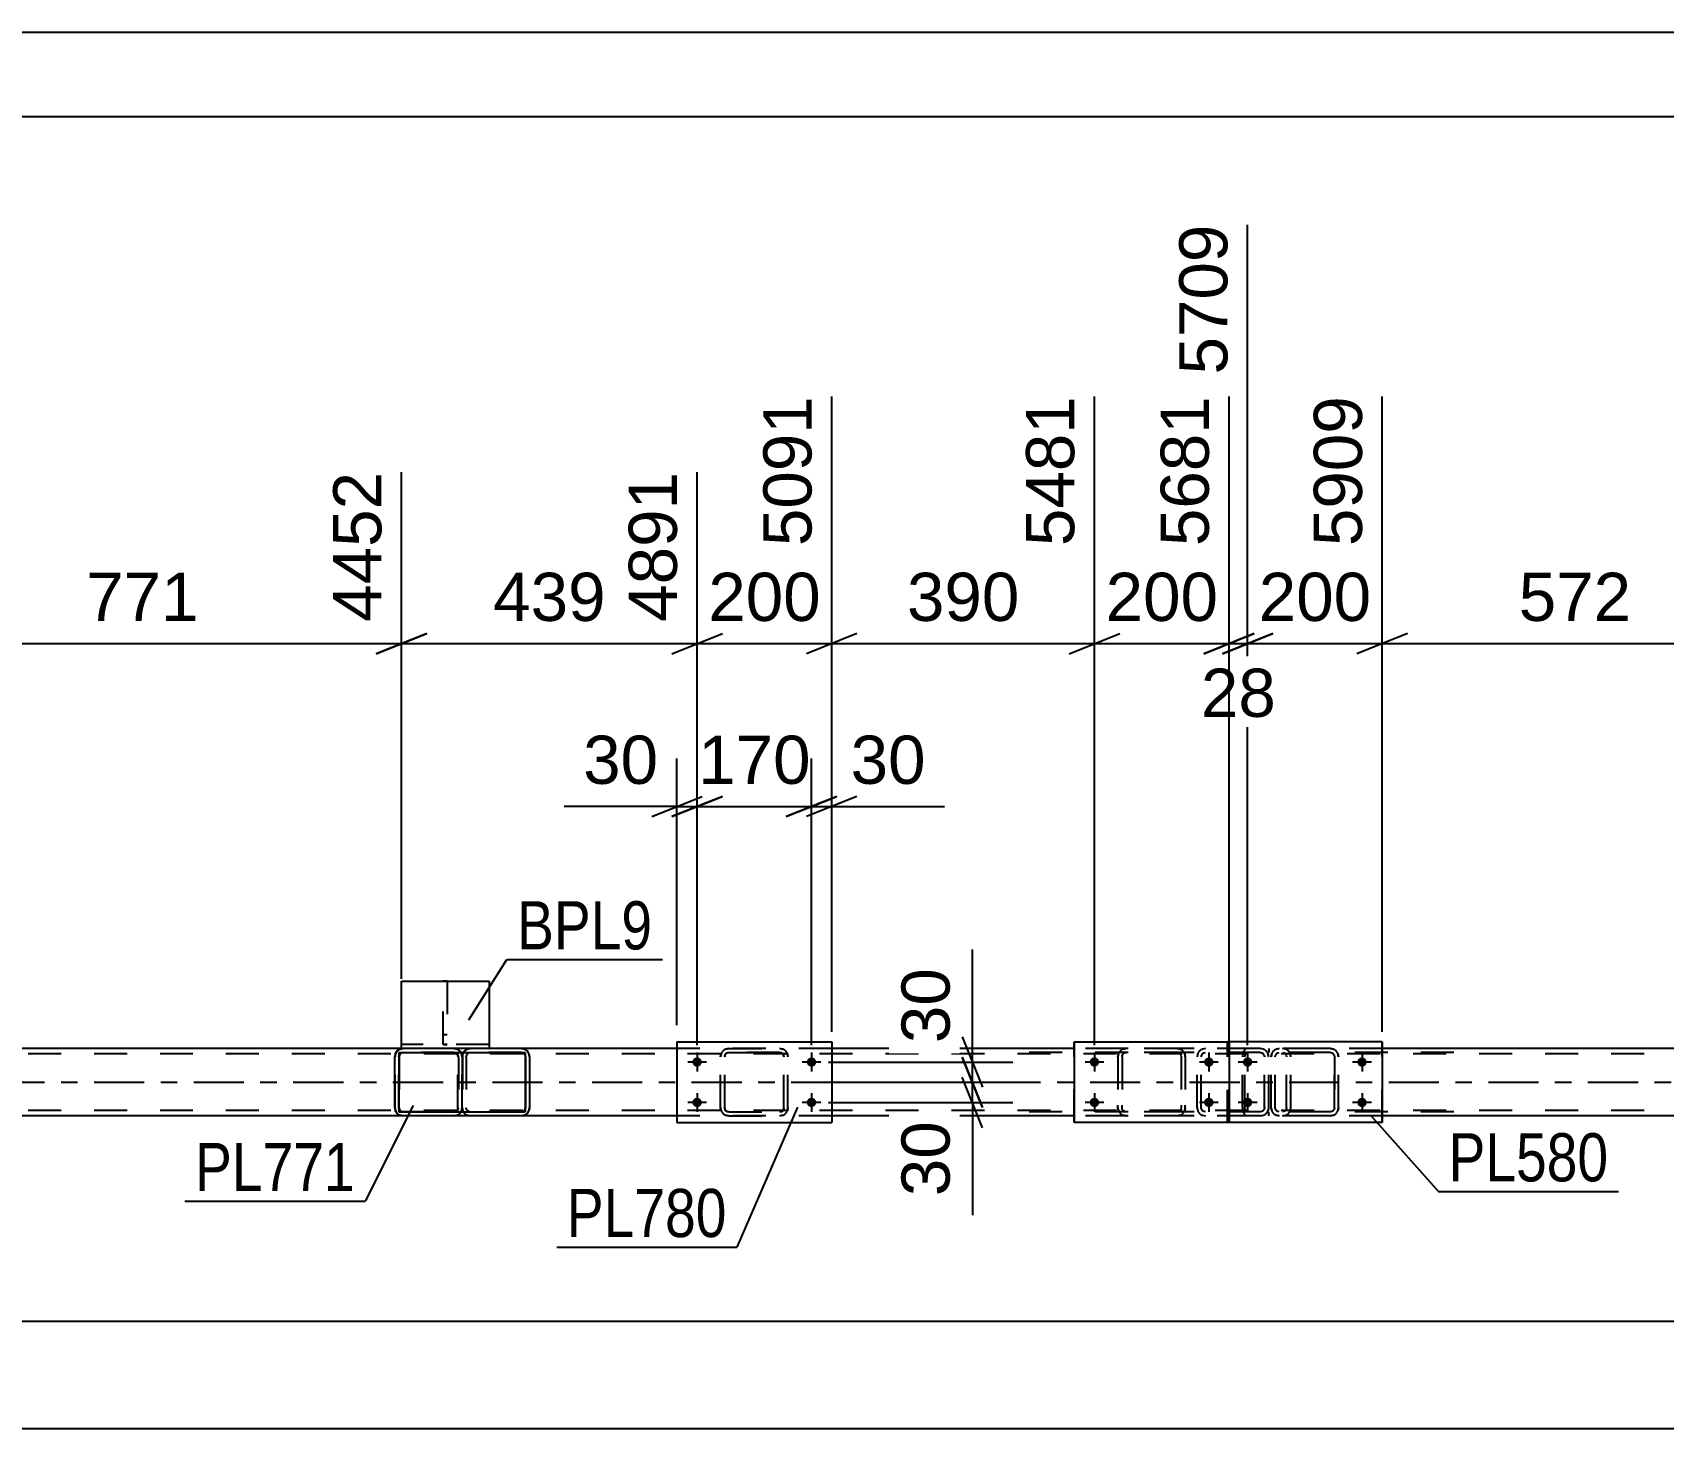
# Model space of a CAD drawing. Header units: millimetres. Extents: x -106 to 735, y -422 to 172.
# Drawn here: x 116.8 to 213.7, y 88.8 to 171.7 of the extents above; entities that cross this region are included whole.
import ezdxf

# ---------------------------------------------------------------- set-up
doc = ezdxf.new("R2010")
doc.units = ezdxf.units.MM
doc.linetypes.add('DXK_LINE_DOT2', pattern=[3.9198, 1.9599, -1.9599])
doc.linetypes.add('DXK_LINE_DOT3', pattern=[5.9187, 2.979, -0.9799, 0.9799, -0.9799])
doc.styles.add('Arial', font='ARIAL.TTF', dxfattribs={"height": 0.2})
doc.styles.add('Arial Narrow', font='ARIALN.TTF', dxfattribs={"height": 0.2})

# ---------------------------------------------------------------- blocks, each defined once
blk = doc.blocks.new('Unknown-717034374-1133')
at = {"color": 5, "linetype": 'Continuous'}
for p, q in [((734.867, 171.74), (-106.133, 171.74)), ((729.867, 166.74), (-101.133, 166.74))]:
    blk.add_line(p, q, dxfattribs=at)
blk = doc.blocks.new('Part-717034374-5900 - 5798')
at = {"color": 7, "linetype": 'DXK_LINE_DOT2'}
for p, q in [((189.768, 111.355), (174.634, 111.355)), ((189.768, 111.115), (174.634, 111.115)), ((186.051, 111.011), (186.022, 110.875)), ((186.022, 107.835), (186.022, 110.875)), ((186.061, 111.059), (186.051, 111.011)), ((186.277, 110.875), (186.297, 110.967)), ((186.277, 107.835), (186.277, 110.875)), ((186.297, 110.967), (186.352, 111.045)), ((186.533, 111.355), (186.337, 111.319)), ((186.352, 111.045), (186.435, 111.097)), ((186.435, 111.097), (186.533, 111.115)), ((189.963, 111.319), (189.768, 111.355)), ((189.768, 111.115), (189.866, 111.097)), ((189.866, 111.097), (189.948, 111.045)), ((189.948, 111.045), (190.004, 110.967)), ((190.004, 110.967), (190.023, 110.875)), ((190.023, 107.835), (190.023, 110.875)), ((190.25, 111.011), (190.24, 111.059)), ((190.279, 110.875), (190.25, 111.011)), ((190.279, 107.835), (190.279, 110.875)), ((189.768, 107.595), (174.634, 107.595)), ((186.022, 107.835), (186.061, 107.651)), ((186.297, 107.743), (186.277, 107.835)), ((186.352, 107.665), (186.297, 107.743)), ((186.435, 107.613), (186.352, 107.665)), ((186.533, 107.595), (186.435, 107.613)), ((189.866, 107.613), (189.768, 107.595)), ((189.948, 107.665), (189.866, 107.613)), ((190.004, 107.743), (189.948, 107.665)), ((190.023, 107.835), (190.004, 107.743)), ((190.24, 107.651), (190.279, 107.835)), ((189.768, 107.355), (174.634, 107.355)), ((186.337, 107.392), (186.533, 107.355)), ((189.768, 107.355), (189.963, 107.392))]:
    blk.add_line(p, q, dxfattribs=at)
for centre, start, end in [((186.513, 110.854), 110.75831, 155.68004), ((189.787, 110.854), 24.31996, 69.24169), ((186.513, 107.856), 204.31996, 249.24169), ((189.787, 107.856), 290.75831, 335.68004)]:
    blk.add_arc(centre, 0.496, start, end, dxfattribs=at)
blk = doc.blocks.new('Part-717034374-5991 - 5798')
at = {"color": 7, "linetype": 'DXK_LINE_DOT2'}
for p, q in [((157.71, 110.875), (157.747, 111.059)), ((157.747, 111.059), (157.71, 110.875)), ((157.71, 107.835), (157.71, 110.875)), ((157.95, 110.875), (157.968, 110.967)), ((157.968, 110.967), (157.95, 110.875)), ((157.95, 107.835), (157.95, 110.875)), ((157.968, 110.967), (158.02, 111.045)), ((158.02, 111.045), (157.968, 110.967)), ((158.006, 111.319), (158.19, 111.355)), ((158.19, 111.355), (158.006, 111.319)), ((158.02, 111.045), (158.098, 111.097)), ((158.098, 111.097), (158.02, 111.045)), ((158.098, 111.097), (158.19, 111.115)), ((158.19, 111.115), (158.098, 111.097)), ((158.19, 111.355), (161.23, 111.355)), ((158.19, 111.355), (158.19, 111.355)), ((158.19, 111.355), (161.23, 111.355)), ((158.19, 111.115), (161.23, 111.115)), ((158.19, 111.115), (158.19, 111.115)), ((161.23, 111.115), (158.19, 111.115)), ((161.23, 111.355), (161.23, 111.355)), ((161.23, 111.355), (161.414, 111.319)), ((161.414, 111.319), (161.23, 111.355)), ((161.23, 111.115), (161.23, 111.115)), ((161.23, 111.115), (161.322, 111.097)), ((161.322, 111.097), (161.23, 111.115)), ((161.322, 111.097), (161.4, 111.045)), ((161.4, 111.045), (161.322, 111.097)), ((161.4, 111.045), (161.452, 110.967)), ((161.452, 110.967), (161.4, 111.045)), ((161.452, 110.967), (161.47, 110.875)), ((161.47, 110.875), (161.452, 110.967)), ((161.47, 107.835), (161.47, 110.875)), ((161.674, 111.059), (161.71, 110.875)), ((161.71, 110.875), (161.674, 111.059)), ((161.71, 107.835), (161.71, 110.875)), ((157.747, 107.651), (157.71, 107.835)), ((157.71, 107.835), (157.747, 107.651)), ((157.968, 107.743), (157.95, 107.835)), ((157.95, 107.835), (157.968, 107.743)), ((158.02, 107.665), (157.968, 107.743)), ((157.968, 107.743), (158.02, 107.665)), ((158.098, 107.613), (158.02, 107.665)), ((158.02, 107.665), (158.098, 107.613)), ((158.19, 107.595), (158.098, 107.613)), ((158.098, 107.613), (158.19, 107.595)), ((158.19, 107.595), (161.23, 107.595)), ((158.19, 107.595), (158.19, 107.595)), ((158.19, 107.595), (161.23, 107.595)), ((161.322, 107.613), (161.23, 107.595)), ((161.23, 107.595), (161.322, 107.613)), ((161.23, 107.595), (161.23, 107.595)), ((161.4, 107.665), (161.322, 107.613)), ((161.322, 107.613), (161.4, 107.665)), ((161.452, 107.743), (161.4, 107.665)), ((161.4, 107.665), (161.452, 107.743)), ((161.47, 107.835), (161.452, 107.743)), ((161.452, 107.743), (161.47, 107.835)), ((161.71, 107.835), (161.674, 107.651)), ((161.674, 107.651), (161.71, 107.835)), ((158.19, 107.355), (158.006, 107.392)), ((158.006, 107.392), (158.19, 107.355)), ((158.19, 107.355), (161.23, 107.355)), ((158.19, 107.355), (158.19, 107.355)), ((158.19, 107.355), (161.23, 107.355)), ((161.414, 107.392), (161.23, 107.355)), ((161.23, 107.355), (161.414, 107.392)), ((161.23, 107.355), (161.23, 107.355))]:
    blk.add_line(p, q, dxfattribs=at)
at = {"color": 7, "linetype": 'DXK_LINE_DOT3'}
blk.add_line((159.71, 109.355), (159.71, 109.355), dxfattribs=at)
at = {"color": 7, "linetype": 'DXK_LINE_DOT2'}
for centre, start, end in [((158.19, 110.875), 112.5, 157.5), ((158.19, 110.875), 112.5, 157.5), ((161.23, 110.875), 22.5, 67.5), ((161.23, 110.875), 22.5, 67.5), ((158.19, 107.835), 202.5, 247.5), ((158.19, 107.835), 202.5, 247.5), ((161.23, 107.835), 292.5, 337.5), ((161.23, 107.835), 292.5, 337.5)]:
    blk.add_arc(centre, 0.48, start, end, dxfattribs=at)
blk = doc.blocks.new('Bolt-717034374-5988 - 5798')
at = {"linetype": 'Continuous'}
for points in [[(156.31, 110.275, -1), (156.31, 110.835, -1)], [(163.11, 110.275, -1), (163.11, 110.835, -1)], [(156.31, 107.875, -1), (156.31, 108.435, -1)], [(163.11, 107.875, -1), (163.11, 108.435, -1)]]:
    blk.add_hatch(color=1, dxfattribs=at).paths.add_polyline_path(points)
at = {"color": 1, "linetype": 'Continuous'}
for p, q in [((156.87, 110.555), (155.75, 110.555)), ((156.31, 111.115), (156.31, 109.995)), ((163.67, 110.555), (162.55, 110.555)), ((163.11, 111.115), (163.11, 109.995)), ((156.31, 108.715), (156.31, 107.595)), ((163.11, 108.715), (163.11, 107.595)), ((156.87, 108.155), (155.75, 108.155)), ((163.67, 108.155), (162.55, 108.155))]:
    blk.add_line(p, q, dxfattribs=at)
blk = doc.blocks.new('Part-717034374-5996 - 5798')
at = {"color": 2, "linetype": 'Continuous'}
for p, q in [((155.11, 111.755), (155.11, 106.955)), ((155.11, 111.755), (164.31, 111.755)), ((164.31, 111.755), (164.31, 106.955)), ((155.11, 106.955), (164.31, 106.955))]:
    blk.add_line(p, q, dxfattribs=at)
blk = doc.blocks.new('Part-717034374-5878 - 5798')
at = {"color": 7, "linetype": 'DXK_LINE_DOT2'}
for p, q in [((188.752, 111.059), (188.732, 110.875)), ((188.732, 107.835), (188.732, 110.875)), ((188.811, 111.215), (188.752, 111.059)), ((188.899, 111.319), (188.811, 111.215)), ((188.867, 110.875), (188.877, 110.967)), ((188.867, 107.835), (188.867, 110.875)), ((188.877, 110.967), (188.907, 111.045)), ((189.002, 111.355), (188.899, 111.319)), ((188.907, 111.045), (188.951, 111.097)), ((188.951, 111.097), (189.002, 111.115)), ((201.284, 111.355), (189.002, 111.355)), ((201.284, 111.115), (189.002, 111.115)), ((190.279, 111.355), (190.279, 111.115)), ((191.286, 111.319), (191.094, 111.355)), ((191.094, 111.115), (191.19, 111.097)), ((191.19, 111.097), (191.271, 111.045)), ((191.271, 111.045), (191.326, 110.967)), ((191.326, 110.967), (191.345, 110.875)), ((191.345, 107.835), (191.345, 110.875)), ((191.568, 111.011), (191.558, 111.059)), ((191.597, 110.875), (191.568, 111.011)), ((191.597, 107.835), (191.597, 110.875)), ((188.732, 107.835), (188.752, 107.651)), ((188.752, 107.651), (188.811, 107.496)), ((188.877, 107.743), (188.867, 107.835)), ((188.907, 107.665), (188.877, 107.743)), ((188.951, 107.613), (188.907, 107.665)), ((189.002, 107.595), (188.951, 107.613)), ((201.284, 107.595), (189.002, 107.595)), ((190.279, 107.355), (190.279, 107.595)), ((191.19, 107.613), (191.094, 107.595)), ((191.271, 107.665), (191.19, 107.613)), ((191.326, 107.743), (191.271, 107.665)), ((191.345, 107.835), (191.326, 107.743)), ((191.558, 107.651), (191.597, 107.835)), ((188.811, 107.496), (188.899, 107.392)), ((188.899, 107.392), (189.002, 107.355)), ((201.284, 107.355), (189.002, 107.355)), ((191.094, 107.355), (191.286, 107.392))]:
    blk.add_line(p, q, dxfattribs=at)
for centre, start, end in [((191.108, 110.86), 23.84941, 68.8059), ((191.108, 107.85), 291.1941, 336.15059)]:
    blk.add_arc(centre, 0.492, start, end, dxfattribs=at)
blk = doc.blocks.new('Part-717034374-5970 - 5798')
at = {"color": 7, "linetype": 'DXK_LINE_DOT2'}
for p, q in [((635.924, 111.035), (-39.331, 111.035)), ((145.872, 111.355), (138.745, 111.355)), ((164.31, 111.355), (155.11, 111.355)), ((197.026, 111.355), (178.724, 111.355)), ((635.924, 107.675), (-39.331, 107.675)), ((141.864, 107.355), (138.814, 107.355)), ((145.872, 107.355), (142.832, 107.355)), ((164.31, 107.355), (155.11, 107.355)), ((197.026, 107.355), (178.724, 107.355))]:
    blk.add_line(p, q, dxfattribs=at)
at = {"color": 2, "linetype": 'Continuous'}
for p, q in [((138.745, 111.355), (107.924, 111.355)), ((155.11, 111.355), (145.872, 111.355)), ((178.724, 111.355), (164.31, 111.355)), ((218.725, 111.355), (197.026, 111.355)), ((138.814, 107.355), (107.924, 107.355)), ((142.832, 107.355), (141.864, 107.355)), ((155.11, 107.355), (145.872, 107.355)), ((178.724, 107.355), (164.31, 107.355)), ((218.725, 107.355), (197.026, 107.355))]:
    blk.add_line(p, q, dxfattribs=at)
at = {"color": 7, "linetype": 'DXK_LINE_DOT3'}
blk.add_line((-39.331, 109.355), (635.924, 109.355), dxfattribs=at)
blk = doc.blocks.new('Bolt-717034374-6024 - 5798')
at = {"linetype": 'Continuous'}
for points in [[(189.026, 110.274, -1), (189.026, 110.834, -1)], [(195.826, 110.274, -1), (195.826, 110.834, -1)], [(189.026, 107.874, -1), (189.026, 108.434, -1)], [(195.826, 107.874, -1), (195.826, 108.434, -1)]]:
    blk.add_hatch(color=1, dxfattribs=at).paths.add_polyline_path(points)
at = {"color": 1, "linetype": 'Continuous'}
for p, q in [((189.586, 110.554), (188.466, 110.554)), ((189.026, 111.114), (189.026, 109.994)), ((196.386, 110.554), (195.266, 110.554)), ((195.826, 111.114), (195.826, 109.994)), ((189.026, 108.714), (189.026, 107.594)), ((195.826, 108.714), (195.826, 107.594)), ((189.586, 108.154), (188.466, 108.154)), ((196.386, 108.154), (195.266, 108.154))]:
    blk.add_line(p, q, dxfattribs=at)
blk = doc.blocks.new('Bolt-717034374-6025 - 5798')
at = {"linetype": 'Continuous'}
for points in [[(179.924, 110.275, -1), (179.924, 110.835, -1)], [(186.724, 110.275, -1), (186.724, 110.835, -1)], [(179.924, 107.875, -1), (179.924, 108.435, -1)], [(186.724, 107.875, -1), (186.724, 108.435, -1)]]:
    blk.add_hatch(color=1, dxfattribs=at).paths.add_polyline_path(points)
at = {"color": 1, "linetype": 'Continuous'}
for p, q in [((180.484, 110.555), (179.364, 110.555)), ((179.924, 111.115), (179.924, 109.995)), ((187.284, 110.555), (186.164, 110.555)), ((186.724, 111.115), (186.724, 109.995)), ((179.924, 108.715), (179.924, 107.595)), ((186.724, 108.715), (186.724, 107.595)), ((180.484, 108.155), (179.364, 108.155)), ((187.284, 108.155), (186.164, 108.155))]:
    blk.add_line(p, q, dxfattribs=at)
blk = doc.blocks.new('Part-717034374-6060 - 5798')
at = {"color": 7, "linetype": 'DXK_LINE_DOT2'}
for p, q in [((190.426, 110.874), (190.462, 111.058)), ((190.462, 111.058), (190.426, 110.874)), ((190.426, 107.834), (190.426, 110.874)), ((190.426, 107.834), (190.426, 110.874)), ((190.666, 110.874), (190.684, 110.966)), ((190.666, 107.834), (190.666, 110.874)), ((190.666, 107.834), (190.666, 110.874)), ((190.684, 110.966), (190.736, 111.044)), ((190.722, 111.318), (190.906, 111.354)), ((190.906, 111.354), (190.722, 111.318)), ((190.736, 111.044), (190.814, 111.096)), ((190.814, 111.096), (190.906, 111.114)), ((193.946, 111.354), (190.906, 111.354)), ((193.946, 111.114), (190.906, 111.114)), ((193.946, 111.354), (194.129, 111.318)), ((194.129, 111.318), (193.946, 111.354)), ((193.946, 111.114), (194.038, 111.096)), ((194.038, 111.096), (194.115, 111.044)), ((194.115, 111.044), (194.167, 110.966)), ((194.167, 110.966), (194.186, 110.874)), ((194.186, 107.834), (194.186, 110.874)), ((194.186, 110.874), (194.186, 107.834)), ((194.389, 111.058), (194.426, 110.874)), ((194.426, 110.874), (194.389, 111.058)), ((194.426, 107.834), (194.426, 110.874)), ((194.426, 107.834), (194.426, 110.874)), ((190.462, 107.65), (190.426, 107.834)), ((190.426, 107.834), (190.462, 107.65)), ((190.684, 107.742), (190.666, 107.834)), ((190.736, 107.664), (190.684, 107.742)), ((190.814, 107.612), (190.736, 107.664)), ((190.906, 107.594), (190.814, 107.612)), ((193.946, 107.594), (190.906, 107.594)), ((194.038, 107.612), (193.946, 107.594)), ((194.115, 107.664), (194.038, 107.612)), ((194.167, 107.742), (194.115, 107.664)), ((194.186, 107.834), (194.167, 107.742)), ((194.426, 107.834), (194.389, 107.65)), ((194.389, 107.65), (194.426, 107.834)), ((190.906, 107.354), (190.722, 107.391)), ((190.722, 107.391), (190.906, 107.354)), ((193.946, 107.354), (190.906, 107.354)), ((194.129, 107.391), (193.946, 107.354)), ((193.946, 107.354), (194.129, 107.391))]:
    blk.add_line(p, q, dxfattribs=at)
at = {"color": 7, "linetype": 'DXK_LINE_DOT3'}
blk.add_line((192.426, 109.354), (192.426, 109.354), dxfattribs=at)
at = {"color": 7, "linetype": 'DXK_LINE_DOT2'}
for centre, start, end in [((190.906, 110.874), 112.5, 157.5), ((190.906, 110.874), 112.5, 157.5), ((193.946, 110.874), 22.5, 67.5), ((193.946, 110.874), 22.5, 67.5), ((190.906, 107.834), 202.5, 247.5), ((190.906, 107.834), 202.5, 247.5), ((193.946, 107.834), 292.5, 337.5), ((193.946, 107.834), 292.5, 337.5)]:
    blk.add_arc(centre, 0.48, start, end, dxfattribs=at)
blk = doc.blocks.new('Part-717034374-6065 - 5798')
at = {"color": 7, "linetype": 'DXK_LINE_DOT2'}
for p, q in [((187.826, 106.954), (187.826, 111.754)), ((187.924, 111.754), (187.826, 111.754)), ((197.026, 106.954), (197.026, 111.754))]:
    blk.add_line(p, q, dxfattribs=at)
at = {"color": 2, "linetype": 'Continuous'}
for p, q in [((197.026, 111.754), (187.924, 111.754)), ((197.026, 111.754), (197.026, 106.954)), ((187.826, 106.955), (187.826, 106.954)), ((197.026, 106.954), (187.826, 106.954))]:
    blk.add_line(p, q, dxfattribs=at)
blk = doc.blocks.new('Part-717034374-6068 - 5798')
at = {"color": 2, "linetype": 'Continuous'}
for p, q in [((138.375, 111.058), (138.339, 110.874)), ((138.339, 107.834), (138.339, 110.874)), ((138.819, 111.354), (138.635, 111.318)), ((141.88, 111.354), (138.819, 111.354)), ((142.042, 111.318), (141.859, 111.354)), ((141.88, 111.354), (142.064, 111.318)), ((138.339, 107.834), (138.375, 107.65)), ((138.819, 107.594), (138.814, 107.595)), ((141.859, 107.594), (138.819, 107.594)), ((138.84, 107.594), (138.835, 107.595)), ((141.859, 107.594), (141.864, 107.595)), ((138.635, 107.391), (138.819, 107.354)), ((141.88, 107.354), (138.819, 107.354)), ((141.859, 107.354), (142.042, 107.391)), ((142.064, 107.391), (141.88, 107.354))]:
    blk.add_line(p, q, dxfattribs=at)
at = {"color": 7, "linetype": 'DXK_LINE_DOT2'}
for p, q in [((138.339, 110.874), (138.36, 110.874)), ((138.36, 110.874), (138.396, 111.058)), ((138.36, 107.834), (138.36, 110.874)), ((138.579, 110.874), (138.597, 110.966)), ((138.579, 107.834), (138.579, 110.874)), ((138.579, 110.874), (138.6, 110.874)), ((138.597, 110.966), (138.649, 111.044)), ((138.618, 110.966), (138.6, 110.874)), ((138.6, 110.874), (138.6, 107.834)), ((138.67, 111.044), (138.618, 110.966)), ((138.649, 111.044), (138.727, 111.096)), ((138.656, 111.318), (138.84, 111.354)), ((138.748, 111.096), (138.67, 111.044)), ((138.727, 111.096), (138.819, 111.114)), ((138.84, 111.114), (138.748, 111.096)), ((141.88, 111.114), (138.819, 111.114)), ((141.859, 111.114), (141.95, 111.096)), ((141.972, 111.096), (141.88, 111.114)), ((141.95, 111.096), (142.028, 111.044)), ((142.05, 111.044), (141.972, 111.096)), ((142.028, 111.044), (142.08, 110.966)), ((142.102, 110.966), (142.05, 111.044)), ((142.08, 110.966), (142.099, 110.874)), ((142.099, 107.834), (142.099, 110.874)), ((142.099, 110.874), (142.12, 110.874)), ((142.12, 110.874), (142.102, 110.966)), ((142.12, 110.874), (142.12, 107.834)), ((142.339, 110.874), (142.302, 111.058)), ((142.323, 111.058), (142.36, 110.874)), ((142.339, 107.834), (142.339, 110.874)), ((142.339, 110.874), (142.36, 110.874)), ((142.36, 110.874), (142.36, 107.834)), ((138.339, 107.834), (138.36, 107.834)), ((138.396, 107.65), (138.36, 107.834)), ((138.579, 107.834), (138.6, 107.834)), ((138.597, 107.742), (138.579, 107.834)), ((138.649, 107.664), (138.597, 107.742)), ((138.6, 107.834), (138.618, 107.742)), ((138.618, 107.742), (138.67, 107.664)), ((138.727, 107.612), (138.649, 107.664)), ((138.67, 107.664), (138.748, 107.612)), ((138.814, 107.595), (138.727, 107.612)), ((138.835, 107.595), (138.748, 107.612)), ((141.88, 107.594), (141.859, 107.594)), ((141.88, 107.594), (141.859, 107.594)), ((141.864, 107.595), (141.95, 107.612)), ((141.88, 107.594), (141.972, 107.612)), ((142.028, 107.664), (141.95, 107.612)), ((141.972, 107.612), (142.05, 107.664)), ((142.08, 107.742), (142.028, 107.664)), ((142.05, 107.664), (142.102, 107.742)), ((142.099, 107.834), (142.08, 107.742)), ((142.099, 107.834), (142.12, 107.834)), ((142.102, 107.742), (142.12, 107.834)), ((142.302, 107.65), (142.339, 107.834)), ((142.36, 107.834), (142.323, 107.65)), ((142.339, 107.834), (142.36, 107.834)), ((138.84, 107.354), (138.656, 107.391))]:
    blk.add_line(p, q, dxfattribs=at)
at = {"color": 7, "linetype": 'DXK_LINE_DOT3'}
blk.add_line((140.325, 109.354), (140.374, 109.354), dxfattribs=at)
at = {"color": 2, "linetype": 'Continuous'}
for centre, start, end in [((138.819, 110.874), 112.50003, 157.50003), ((141.859, 110.874), 30.74474, 67.50003), ((141.88, 110.874), 30.74473, 67.50003), ((138.819, 107.834), 202.49997, 247.49997), ((141.859, 107.834), 292.49997, 329.54684), ((141.88, 107.834), 292.49997, 329.54685)]:
    blk.add_arc(centre, 0.48, start, end, dxfattribs=at)
at = {"color": 7, "linetype": 'DXK_LINE_DOT2'}
for centre, start, end in [((138.84, 110.874), 112.49997, 157.49997), ((141.859, 110.874), 22.4997, 30.7444), ((141.88, 110.874), 22.50003, 30.74473), ((138.84, 107.834), 202.50003, 247.50003), ((141.859, 107.834), 329.54719, 337.50032), ((141.88, 107.834), 329.54685, 337.49997)]:
    blk.add_arc(centre, 0.48, start, end, dxfattribs=at)
blk = doc.blocks.new('Part-717034374-6073 - 5798')
at = {"color": 2, "linetype": 'Continuous'}
for p, q in [((138.579, 111.115), (138.579, 107.595)), ((138.579, 111.115), (146.099, 111.115)), ((146.099, 111.115), (146.099, 107.595)), ((138.579, 107.595), (146.099, 107.595))]:
    blk.add_line(p, q, dxfattribs=at)
blk = doc.blocks.new('Part-717034374-6102 - 5798')
at = {"color": 7, "linetype": 'DXK_LINE_DOT2'}
for p, q in [((142.352, 110.875), (142.389, 111.059)), ((142.389, 111.059), (142.352, 110.875)), ((142.352, 110.875), (142.352, 107.835)), ((142.592, 110.875), (142.611, 110.967)), ((142.592, 110.875), (142.592, 107.835)), ((142.611, 110.967), (142.663, 111.045)), ((142.649, 111.319), (142.832, 111.355)), ((142.663, 111.045), (142.741, 111.097)), ((142.741, 111.097), (142.832, 111.115)), ((145.872, 111.115), (142.832, 111.115)), ((145.872, 111.355), (146.056, 111.319)), ((145.872, 111.115), (145.964, 111.097)), ((145.964, 111.097), (146.042, 111.045)), ((146.042, 111.045), (146.094, 110.967)), ((146.099, 110.945), (146.094, 110.967)), ((146.094, 110.967), (146.099, 110.945)), ((146.316, 111.059), (146.352, 110.875)), ((142.389, 107.651), (142.352, 107.835)), ((142.352, 107.835), (142.389, 107.651)), ((142.611, 107.743), (142.592, 107.835)), ((142.663, 107.665), (142.611, 107.743)), ((142.741, 107.613), (142.663, 107.665)), ((142.832, 107.595), (142.741, 107.613)), ((145.872, 107.595), (142.832, 107.595)), ((145.964, 107.613), (145.872, 107.595)), ((146.042, 107.665), (145.964, 107.613)), ((146.094, 107.743), (146.042, 107.665)), ((146.094, 107.743), (146.099, 107.765)), ((146.099, 107.765), (146.094, 107.743)), ((146.352, 107.835), (146.316, 107.651)), ((142.832, 107.355), (142.649, 107.392)), ((146.056, 107.392), (145.872, 107.355))]:
    blk.add_line(p, q, dxfattribs=at)
at = {"color": 2, "linetype": 'Continuous'}
for p, q in [((142.832, 111.355), (142.649, 111.319)), ((145.872, 111.355), (142.832, 111.355)), ((146.056, 111.319), (145.872, 111.355)), ((146.112, 110.875), (146.099, 110.945)), ((146.112, 110.875), (146.112, 107.835)), ((146.352, 110.875), (146.316, 111.059)), ((146.352, 110.875), (146.352, 107.835)), ((146.099, 107.765), (146.112, 107.835)), ((146.316, 107.651), (146.352, 107.835)), ((142.649, 107.392), (142.832, 107.355)), ((145.872, 107.355), (142.832, 107.355)), ((145.872, 107.355), (146.056, 107.392))]:
    blk.add_line(p, q, dxfattribs=at)
at = {"color": 7, "linetype": 'DXK_LINE_DOT3'}
blk.add_line((144.352, 109.355), (144.352, 109.355), dxfattribs=at)
at = {"color": 7, "linetype": 'DXK_LINE_DOT2'}
for centre, start, end in [((142.832, 110.875), 112.5, 157.5), ((142.832, 110.875), 149.40122, 157.5), ((145.872, 110.875), 22.5, 67.5), ((142.832, 107.835), 202.5, 247.5), ((142.832, 107.835), 202.5, 210.599), ((145.872, 107.835), 292.5, 337.5)]:
    blk.add_arc(centre, 0.48, start, end, dxfattribs=at)
at = {"color": 2, "linetype": 'Continuous'}
for centre, start, end in [((142.832, 110.875), 112.5, 149.40122), ((145.872, 110.875), 22.5, 67.5), ((142.832, 107.835), 210.599, 247.5), ((145.872, 107.835), 292.5, 337.5)]:
    blk.add_arc(centre, 0.48, start, end, dxfattribs=at)
blk = doc.blocks.new('Part-717034374-6103 - 5798')
at = {"color": 7, "linetype": 'DXK_LINE_DOT2'}
for p, q in [((181.324, 110.875), (181.361, 111.059)), ((181.361, 111.059), (181.324, 110.875)), ((181.324, 110.875), (181.324, 107.835)), ((181.564, 110.875), (181.582, 110.967)), ((181.564, 110.875), (181.564, 107.835)), ((181.582, 110.967), (181.634, 111.045)), ((181.62, 111.319), (181.804, 111.355)), ((181.804, 111.355), (181.62, 111.319)), ((181.634, 111.045), (181.712, 111.097)), ((181.712, 111.097), (181.804, 111.115)), ((184.844, 111.355), (181.804, 111.355)), ((184.844, 111.115), (181.804, 111.115)), ((184.844, 111.355), (185.028, 111.319)), ((185.028, 111.319), (184.844, 111.355)), ((184.844, 111.115), (184.936, 111.097)), ((184.936, 111.097), (185.014, 111.045)), ((185.014, 111.045), (185.066, 110.967)), ((185.066, 110.967), (185.084, 110.875)), ((185.084, 110.875), (185.084, 107.835)), ((185.288, 111.059), (185.324, 110.875)), ((185.324, 110.875), (185.288, 111.059)), ((185.324, 110.875), (185.324, 107.835)), ((181.324, 107.835), (181.324, 107.995)), ((181.361, 107.651), (181.324, 107.835)), ((181.324, 107.835), (181.361, 107.651)), ((181.564, 107.835), (181.564, 107.995)), ((181.582, 107.743), (181.564, 107.835)), ((181.634, 107.665), (181.582, 107.743)), ((181.712, 107.613), (181.634, 107.665)), ((181.804, 107.595), (181.712, 107.613)), ((184.844, 107.595), (181.804, 107.595)), ((184.936, 107.613), (184.844, 107.595)), ((185.014, 107.665), (184.936, 107.613)), ((185.066, 107.743), (185.014, 107.665)), ((185.084, 107.835), (185.066, 107.743)), ((185.084, 107.995), (185.084, 107.835)), ((185.324, 107.835), (185.288, 107.651)), ((185.288, 107.651), (185.324, 107.835)), ((185.324, 107.835), (185.324, 107.995)), ((181.804, 107.355), (181.62, 107.392)), ((181.62, 107.392), (181.804, 107.355)), ((184.844, 107.355), (181.804, 107.355)), ((185.028, 107.392), (184.844, 107.355)), ((184.844, 107.355), (185.028, 107.392))]:
    blk.add_line(p, q, dxfattribs=at)
for centre, start, end in [((181.804, 110.875), 112.5, 157.5), ((181.804, 110.875), 112.5, 157.5), ((184.844, 110.875), 22.5, 67.5), ((184.844, 110.875), 22.5, 67.5), ((181.804, 107.835), 202.5, 247.5), ((181.804, 107.835), 202.5, 247.5), ((184.844, 107.835), 292.5, 337.5), ((184.844, 107.835), 292.5, 337.5)]:
    blk.add_arc(centre, 0.48, start, end, dxfattribs=at)
blk = doc.blocks.new('Part-717034374-6104 - 5798')
at = {"color": 2, "linetype": 'Continuous'}
for p, q in [((178.724, 111.755), (178.724, 106.955)), ((178.724, 111.755), (187.924, 111.755)), ((187.924, 111.755), (187.924, 106.955)), ((187.924, 106.955), (178.724, 106.955))]:
    blk.add_line(p, q, dxfattribs=at)
at = {"color": 7, "linetype": 'DXK_LINE_DOT2'}
for p, q in [((178.724, 106.955), (178.724, 111.755)), ((187.924, 106.955), (187.924, 111.755))]:
    blk.add_line(p, q, dxfattribs=at)
blk = doc.blocks.new('Part-717034374-6127 - 5798')
at = {"color": 2, "linetype": 'Continuous'}
for p, q in [((138.745, 111.355), (138.745, 115.355)), ((138.745, 115.355), (143.945, 115.355)), ((143.945, 115.355), (143.945, 111.355)), ((142.831, 111.355), (138.745, 111.355)), ((138.745, 111.355), (138.745, 111.355))]:
    blk.add_line(p, q, dxfattribs=at)
at = {"color": 7, "linetype": 'DXK_LINE_DOT2'}
for p, q in [((143.945, 111.595), (138.745, 111.595)), ((143.945, 111.595), (138.745, 111.595)), ((138.745, 111.595), (138.745, 111.595)), ((143.945, 111.595), (143.945, 111.595)), ((138.745, 111.355), (138.745, 111.375)), ((143.945, 111.355), (138.745, 111.355)), ((143.945, 111.355), (142.831, 111.355)), ((143.945, 111.355), (143.945, 111.375)), ((143.945, 111.355), (143.945, 111.355))]:
    blk.add_line(p, q, dxfattribs=at)
blk = doc.blocks.new('Part-717034374-6128 - 5798')
at = {"color": 7, "linetype": 'DXK_LINE_DOT2'}
for p, q in [((141.225, 111.595), (141.225, 115.355)), ((141.465, 115.355), (141.225, 115.355)), ((141.465, 115.355), (141.465, 111.595)), ((141.225, 112.195), (141.465, 112.195)), ((141.465, 111.595), (141.225, 111.595)), ((141.225, 111.595), (141.465, 111.595))]:
    blk.add_line(p, q, dxfattribs=at)
blk = doc.blocks.new('StraightDimension-717034374-10061 - 5798')
at = {"color": 7, "linetype": 'Continuous'}
blk.add_line((-39.331, 95.152), (672.963, 95.152), dxfattribs=at)
blk = doc.blocks.new('StraightDimension-717034374-43794 - 5798')
at = {"color": 7, "linetype": 'Continuous'}
for p, q in [((164.31, 112.355), (164.31, 150.116)), ((179.924, 111.555), (179.924, 150.116)), ((165.81, 136.022), (162.81, 134.822)), ((178.424, 134.822), (181.424, 136.022)), ((164.31, 135.422), (179.924, 135.422))]:
    blk.add_line(p, q, dxfattribs=at)
at = {"color": 0}
blk.add_wipeout([(176.053, 136.172), (176.053, 140.372), (168.182, 140.372), (168.182, 136.172)], dxfattribs=at)
at = {"color": 3, "style": 'Arial'}
blk.add_text('390', height=2.8652, dxfattribs=at).set_placement((168.782, 136.772))
at = {"color": 0, "linetype": 'Continuous'}
blk.add_wipeout([(179.324, 150.716), (175.124, 150.716), (175.124, 140.622), (179.324, 140.622)], dxfattribs=at)
at = {"color": 3, "linetype": 'Continuous', "style": 'Arial'}
blk.add_text('5481', height=2.8652, rotation=90.00021, dxfattribs=at).set_placement((178.724, 141.222))
blk = doc.blocks.new('StraightDimension-717034374-6219 - 5798')
at = {"color": 7, "linetype": 'Continuous'}
blk.add_line((-39.971, 88.782), (673.603, 88.782), dxfattribs=at)
blk = doc.blocks.new('StraightDimension-717034374-6719 - 5798')
at = {"color": 7, "linetype": 'Continuous'}
for p, q in [((156.31, 111.555), (156.31, 128.59)), ((163.11, 111.555), (163.11, 128.59)), ((154.81, 125.14), (157.81, 126.34)), ((164.61, 126.34), (161.61, 125.14)), ((156.31, 125.74), (163.11, 125.74))]:
    blk.add_line(p, q, dxfattribs=at)
at = {"color": 0}
blk.add_wipeout([(163.646, 126.49), (163.646, 130.69), (155.775, 130.69), (155.775, 126.49)], dxfattribs=at)
at = {"color": 3, "style": 'Arial'}
blk.add_text('170', height=2.8652, dxfattribs=at).set_placement((156.375, 127.09))
blk = doc.blocks.new('StraightDimension-717034374-6729 - 5798')
at = {"color": 7, "linetype": 'Continuous'}
for p, q in [((163.11, 111.555), (163.11, 128.59)), ((164.31, 112.755), (164.31, 128.59)), ((161.61, 125.14), (164.61, 126.34)), ((165.81, 126.34), (162.81, 125.14)), ((163.11, 125.74), (164.31, 125.74)), ((164.31, 125.74), (171.007, 125.74)), ((164.31, 125.74), (171.007, 125.74))]:
    blk.add_line(p, q, dxfattribs=at)
at = {"color": 0}
blk.add_wipeout([(170.482, 126.49), (170.482, 130.69), (164.835, 130.69), (164.835, 126.49)], dxfattribs=at)
at = {"color": 3, "style": 'Arial'}
blk.add_text('30', height=2.8652, dxfattribs=at).set_placement((165.435, 127.09))
blk = doc.blocks.new('StraightDimension-717034374-6739 - 5798')
at = {"color": 7, "linetype": 'Continuous'}
for p, q in [((155.11, 112.755), (155.11, 128.59)), ((156.31, 111.555), (156.31, 128.59)), ((153.61, 125.14), (156.61, 126.34)), ((157.81, 126.34), (154.81, 125.14)), ((155.11, 125.74), (148.413, 125.74)), ((155.11, 125.74), (148.413, 125.74)), ((155.11, 125.74), (156.31, 125.74))]:
    blk.add_line(p, q, dxfattribs=at)
at = {"color": 0}
blk.add_wipeout([(154.585, 126.49), (154.585, 130.69), (148.938, 130.69), (148.938, 126.49)], dxfattribs=at)
at = {"color": 3, "style": 'Arial'}
blk.add_text('30', height=2.8652, dxfattribs=at).set_placement((149.538, 127.09))
blk = doc.blocks.new('StraightDimension-717034374-6750 - 5798')
at = {"color": 7, "linetype": 'Continuous'}
for p, q in [((172.671, 110.555), (172.671, 117.252)), ((172.671, 110.555), (172.671, 117.252)), ((172.071, 112.055), (173.271, 109.055)), ((164.11, 110.555), (175.071, 110.555)), ((173.271, 107.855), (172.071, 110.855)), ((172.671, 109.355), (172.671, 110.555)), ((164.11, 109.355), (175.071, 109.355))]:
    blk.add_line(p, q, dxfattribs=at)
at = {"color": 0}
blk.add_wipeout([(171.921, 116.727), (167.721, 116.727), (167.721, 111.08), (171.921, 111.08)], dxfattribs=at)
at = {"color": 3, "style": 'Arial'}
blk.add_text('30', height=2.8652, rotation=90.00021, dxfattribs=at).set_placement((171.321, 111.68))
blk = doc.blocks.new('StraightDimension-717034374-6767 - 5798')
at = {"color": 7, "linetype": 'Continuous'}
for p, q in [((172.071, 110.855), (173.271, 107.855)), ((173.271, 106.655), (172.071, 109.655)), ((164.11, 109.355), (175.071, 109.355)), ((172.671, 108.155), (172.671, 109.355)), ((164.11, 108.155), (175.071, 108.155)), ((172.671, 108.155), (172.671, 101.458)), ((172.671, 108.155), (172.671, 101.458))]:
    blk.add_line(p, q, dxfattribs=at)
at = {"color": 0}
blk.add_wipeout([(171.921, 107.63), (167.721, 107.63), (167.721, 101.983), (171.921, 101.983)], dxfattribs=at)
at = {"color": 3, "style": 'Arial'}
blk.add_text('30', height=2.8652, rotation=90.00021, dxfattribs=at).set_placement((171.321, 102.583))
blk = doc.blocks.new('StraightDimension-717034374-43790 - 5798')
at = {"color": 7, "linetype": 'Continuous'}
for p, q in [((197.026, 112.355), (197.026, 150.116)), ((219.925, 111.555), (219.925, 145.616)), ((198.526, 136.022), (195.526, 134.822)), ((218.425, 134.822), (221.425, 136.022)), ((197.026, 135.422), (219.925, 135.422))]:
    blk.add_line(p, q, dxfattribs=at)
at = {"color": 0}
blk.add_wipeout([(212.411, 136.172), (212.411, 140.372), (204.54, 140.372), (204.54, 136.172)], dxfattribs=at)
at = {"color": 3, "style": 'Arial'}
blk.add_text('572', height=2.8652, dxfattribs=at).set_placement((205.14, 136.772))
at = {"color": 0, "linetype": 'Continuous'}
blk.add_wipeout([(219.325, 146.216), (215.125, 146.216), (215.125, 136.122), (219.325, 136.122)], dxfattribs=at)
at = {"color": 3, "linetype": 'Continuous', "style": 'Arial'}
blk.add_text('6481', height=2.8652, rotation=90.00021, dxfattribs=at).set_placement((218.725, 136.722))
blk = doc.blocks.new('StraightDimension-717034374-43791 - 5798')
at = {"color": 7, "linetype": 'Continuous'}
for p, q in [((189.026, 111.554), (189.026, 160.316)), ((197.026, 112.355), (197.026, 150.116)), ((187.526, 134.822), (190.526, 136.022)), ((198.526, 136.022), (195.526, 134.822)), ((189.026, 135.422), (197.026, 135.422))]:
    blk.add_line(p, q, dxfattribs=at)
at = {"color": 0}
blk.add_wipeout([(196.961, 136.172), (196.961, 140.372), (189.09, 140.372), (189.09, 136.172)], dxfattribs=at)
at = {"color": 3, "style": 'Arial'}
blk.add_text('200', height=2.8652, dxfattribs=at).set_placement((189.69, 136.772))
at = {"color": 0, "linetype": 'Continuous'}
blk.add_wipeout([(196.426, 150.716), (192.226, 150.716), (192.226, 140.622), (196.426, 140.622)], dxfattribs=at)
at = {"color": 3, "linetype": 'Continuous', "style": 'Arial'}
blk.add_text('5909', height=2.8652, rotation=90.00021, dxfattribs=at).set_placement((195.826, 141.222))
blk = doc.blocks.new('StraightDimension-717034374-43792 - 5798')
at = {"color": 7, "linetype": 'Continuous'}
for p, q in [((189.026, 111.554), (189.026, 160.316)), ((187.924, 111.762), (187.924, 150.116)), ((186.424, 134.822), (189.424, 136.022)), ((190.526, 136.022), (187.526, 134.822)), ((187.924, 135.422), (189.026, 135.422))]:
    blk.add_line(p, q, dxfattribs=at)
at = {"color": 0, "linetype": 'Continuous'}
blk.add_wipeout([(188.426, 160.916), (184.226, 160.916), (184.226, 150.822), (188.426, 150.822)], dxfattribs=at)
at = {"color": 3, "linetype": 'Continuous', "style": 'Arial'}
blk.add_text('5709', height=2.8652, rotation=90.00021, dxfattribs=at).set_placement((187.826, 151.422))
at = {"color": 0}
blk.add_wipeout([(191.299, 130.472), (191.299, 134.672), (185.651, 134.672), (185.651, 130.472)], dxfattribs=at)
at = {"color": 3, "style": 'Arial'}
blk.add_text('28', height=2.8652, dxfattribs=at).set_placement((186.251, 131.072))
blk = doc.blocks.new('StraightDimension-717034374-43793 - 5798')
at = {"color": 7, "linetype": 'Continuous'}
for p, q in [((179.924, 111.555), (179.924, 150.116)), ((187.924, 111.762), (187.924, 150.116)), ((178.424, 134.822), (181.424, 136.022)), ((189.424, 136.022), (186.424, 134.822)), ((179.924, 135.422), (187.924, 135.422))]:
    blk.add_line(p, q, dxfattribs=at)
at = {"color": 0}
blk.add_wipeout([(187.86, 136.172), (187.86, 140.372), (179.989, 140.372), (179.989, 136.172)], dxfattribs=at)
at = {"color": 3, "style": 'Arial'}
blk.add_text('200', height=2.8652, dxfattribs=at).set_placement((180.589, 136.772))
at = {"color": 0, "linetype": 'Continuous'}
blk.add_wipeout([(187.324, 150.716), (183.124, 150.716), (183.124, 140.622), (187.324, 140.622)], dxfattribs=at)
at = {"color": 3, "linetype": 'Continuous', "style": 'Arial'}
blk.add_text('5681', height=2.8652, rotation=90.00021, dxfattribs=at).set_placement((186.724, 141.222))
blk = doc.blocks.new('StraightDimension-717034374-43795 - 5798')
at = {"color": 7, "linetype": 'Continuous'}
for p, q in [((164.31, 112.355), (164.31, 150.116)), ((156.31, 111.555), (156.31, 145.616)), ((154.81, 134.822), (157.81, 136.022)), ((165.81, 136.022), (162.81, 134.822)), ((156.31, 135.422), (164.31, 135.422))]:
    blk.add_line(p, q, dxfattribs=at)
at = {"color": 0}
blk.add_wipeout([(164.246, 136.172), (164.246, 140.372), (156.375, 140.372), (156.375, 136.172)], dxfattribs=at)
at = {"color": 3, "style": 'Arial'}
blk.add_text('200', height=2.8652, dxfattribs=at).set_placement((156.975, 136.772))
at = {"color": 0, "linetype": 'Continuous'}
blk.add_wipeout([(163.71, 150.716), (159.51, 150.716), (159.51, 140.622), (163.71, 140.622)], dxfattribs=at)
at = {"color": 3, "linetype": 'Continuous', "style": 'Arial'}
blk.add_text('5091', height=2.8652, rotation=90.00021, dxfattribs=at).set_placement((163.11, 141.222))
blk = doc.blocks.new('StraightDimension-717034374-43796 - 5798')
at = {"color": 7, "linetype": 'Continuous'}
for p, q in [((138.745, 115.506), (138.745, 145.616)), ((156.31, 111.555), (156.31, 145.616)), ((140.245, 136.022), (137.245, 134.822)), ((154.81, 134.822), (157.81, 136.022)), ((138.745, 135.422), (156.31, 135.422))]:
    blk.add_line(p, q, dxfattribs=at)
at = {"color": 0}
blk.add_wipeout([(151.463, 136.172), (151.463, 140.372), (143.592, 140.372), (143.592, 136.172)], dxfattribs=at)
at = {"color": 3, "style": 'Arial'}
blk.add_text('439', height=2.8652, dxfattribs=at).set_placement((144.192, 136.772))
at = {"color": 0, "linetype": 'Continuous'}
blk.add_wipeout([(155.71, 146.216), (151.51, 146.216), (151.51, 136.122), (155.71, 136.122)], dxfattribs=at)
at = {"color": 3, "linetype": 'Continuous', "style": 'Arial'}
blk.add_text('4891', height=2.8652, rotation=90.00021, dxfattribs=at).set_placement((155.11, 136.722))
blk = doc.blocks.new('StraightDimension-717034374-43797 - 5798')
at = {"color": 7, "linetype": 'Continuous'}
for p, q in [((107.924, 112.355), (107.924, 150.116)), ((138.745, 115.506), (138.745, 145.616)), ((109.424, 136.022), (106.424, 134.822)), ((137.245, 134.822), (140.245, 136.022)), ((107.924, 135.422), (138.745, 135.422))]:
    blk.add_line(p, q, dxfattribs=at)
at = {"color": 0}
blk.add_wipeout([(127.27, 136.172), (127.27, 140.372), (119.399, 140.372), (119.399, 136.172)], dxfattribs=at)
at = {"color": 3, "style": 'Arial'}
blk.add_text('771', height=2.8652, dxfattribs=at).set_placement((119.999, 136.772))
at = {"color": 0, "linetype": 'Continuous'}
blk.add_wipeout([(138.145, 146.216), (133.945, 146.216), (133.945, 136.122), (138.145, 136.122)], dxfattribs=at)
at = {"color": 3, "linetype": 'Continuous', "style": 'Arial'}
blk.add_text('4452', height=2.8652, rotation=90.00021, dxfattribs=at).set_placement((137.545, 136.722))
blk = doc.blocks.new('Mark-717034374-5992 - 5798')
at = {"color": 30, "linetype": 'Continuous'}
for p in [(162.273, 107.882), (147.968, 99.553)]:
    blk.add_line(p, (158.672, 99.553), dxfattribs=at)
at = {"color": 0}
blk.add_wipeout([(158.072, 100.153), (158.072, 103.153), (148.568, 103.153), (148.568, 100.153)], dxfattribs=at)
blk.add_wipeout([(158.072, 100.153), (158.072, 103.153), (148.568, 103.153), (148.568, 100.153)], dxfattribs=at)
at = {"color": 3, "style": 'Arial Narrow'}
blk.add_text('PL780', height=2.8633, dxfattribs=at).set_placement((148.568, 100.153))
blk = doc.blocks.new('Mark-717034374-6061 - 5798')
at = {"color": 30, "linetype": 'Continuous'}
for p, q in [((196.337, 107.393), (200.368, 102.863)), ((200.368, 102.863), (211.072, 102.863))]:
    blk.add_line(p, q, dxfattribs=at)
at = {"color": 0}
blk.add_wipeout([(210.472, 103.463), (210.472, 106.463), (200.968, 106.463), (200.968, 103.463)], dxfattribs=at)
blk.add_wipeout([(210.472, 103.463), (210.472, 106.463), (200.968, 106.463), (200.968, 103.463)], dxfattribs=at)
at = {"color": 3, "style": 'Arial Narrow'}
blk.add_text('PL580', height=2.8633, dxfattribs=at).set_placement((200.968, 103.463))
blk = doc.blocks.new('Mark-717034374-6069 - 5798')
at = {"color": 30, "linetype": 'Continuous'}
for p in [(139.436, 107.976), (125.874, 102.284)]:
    blk.add_line(p, (136.578, 102.284), dxfattribs=at)
at = {"color": 0}
blk.add_wipeout([(135.978, 102.884), (135.978, 105.884), (126.474, 105.884), (126.474, 102.884)], dxfattribs=at)
blk.add_wipeout([(135.978, 102.884), (135.978, 105.884), (126.474, 105.884), (126.474, 102.884)], dxfattribs=at)
at = {"color": 3, "style": 'Arial Narrow'}
blk.add_text('PL771', height=2.8633, dxfattribs=at).set_placement((126.474, 102.884))
blk = doc.blocks.new('Mark-717034374-39052 - 5798')
at = {"color": 30, "linetype": 'Continuous'}
for p, q in [((142.737, 113.073), (145.011, 116.652)), ((145.011, 116.652), (154.25, 116.652))]:
    blk.add_line(p, q, dxfattribs=at)
at = {"color": 0}
blk.add_wipeout([(153.65, 117.252), (153.65, 120.252), (145.611, 120.252), (145.611, 117.252)], dxfattribs=at)
blk.add_wipeout([(153.65, 117.252), (153.65, 120.252), (145.611, 120.252), (145.611, 117.252)], dxfattribs=at)
at = {"color": 3, "style": 'Arial Narrow'}
blk.add_text('BPL9', height=2.8633, dxfattribs=at).set_placement((145.611, 117.252))

msp = doc.modelspace()

# ---------------------------------------------------------------- block references
for name in ['Unknown-717034374-1133', 'Part-717034374-6127 - 5798', 'Part-717034374-6128 - 5798', 'Part-717034374-5970 - 5798', 'Part-717034374-5996 - 5798', 'Part-717034374-6104 - 5798', 'Part-717034374-6065 - 5798', 'Part-717034374-6068 - 5798', 'Part-717034374-6073 - 5798', 'Part-717034374-6102 - 5798', 'Bolt-717034374-5988 - 5798', 'Part-717034374-5991 - 5798', 'Part-717034374-5900 - 5798', 'Bolt-717034374-6025 - 5798', 'Part-717034374-6103 - 5798', 'Bolt-717034374-6024 - 5798', 'Part-717034374-5878 - 5798', 'Part-717034374-6060 - 5798']:
    msp.add_blockref(name, (0, 0))

# ---------------------------------------------------------------- next in the draw order: block references
for name in ['StraightDimension-717034374-43794 - 5798', 'StraightDimension-717034374-43790 - 5798', 'Mark-717034374-6061 - 5798', 'StraightDimension-717034374-10061 - 5798']:
    msp.add_blockref(name, (0, 0))

# ---------------------------------------------------------------- next in the draw order: block references
for name in ['StraightDimension-717034374-43791 - 5798', 'StraightDimension-717034374-6719 - 5798', 'StraightDimension-717034374-6219 - 5798']:
    msp.add_blockref(name, (0, 0))

# ---------------------------------------------------------------- next in the draw order: block references
for name in ['StraightDimension-717034374-43792 - 5798', 'StraightDimension-717034374-6739 - 5798', 'StraightDimension-717034374-6729 - 5798', 'Mark-717034374-6069 - 5798', 'Mark-717034374-5992 - 5798']:
    msp.add_blockref(name, (0, 0))

# ---------------------------------------------------------------- next in the draw order: block references
for name in ['StraightDimension-717034374-43793 - 5798', 'StraightDimension-717034374-6750 - 5798']:
    msp.add_blockref(name, (0, 0))

# ---------------------------------------------------------------- next in the draw order: block references
for name in ['StraightDimension-717034374-43795 - 5798', 'StraightDimension-717034374-6767 - 5798']:
    msp.add_blockref(name, (0, 0))

# ---------------------------------------------------------------- next in the draw order: block references
msp.add_blockref('StraightDimension-717034374-43796 - 5798', (0, 0))

# ---------------------------------------------------------------- next in the draw order: block references
for name in ['StraightDimension-717034374-43797 - 5798', 'Mark-717034374-39052 - 5798']:
    msp.add_blockref(name, (0, 0))

doc.saveas('drawing.dxf')
